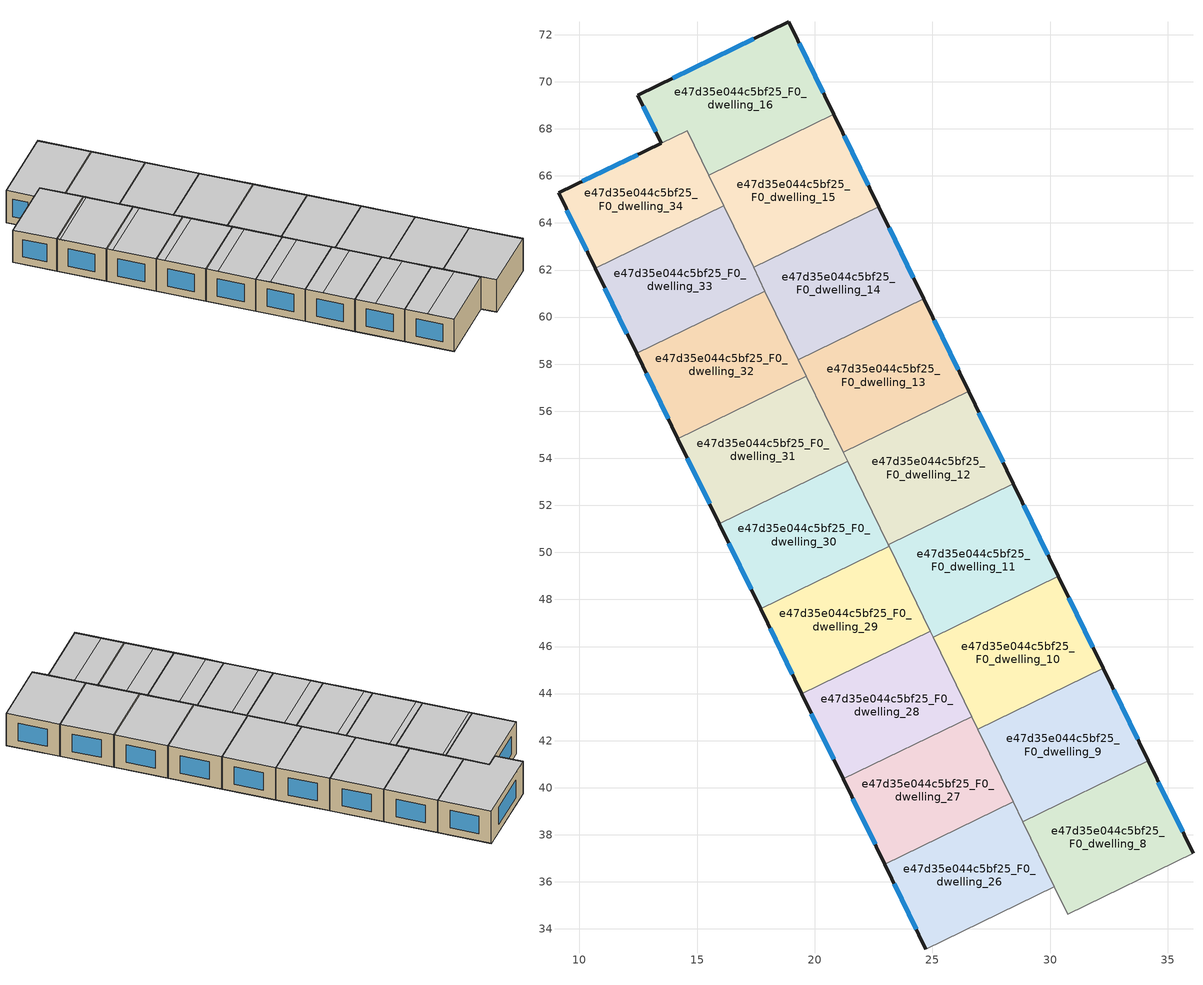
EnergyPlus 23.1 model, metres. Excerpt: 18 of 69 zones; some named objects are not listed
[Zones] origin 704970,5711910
e47d35e044c5bf25_F0_dwelling_10
 floor ground (EU_floor_Construction): 32.26,45.07 30.35,48.99 25.03,46.4 26.94,42.48 z0
 wall outside (EU_wall_Construction): 30.35,48.99 32.26,45.07 z0:3
 wall to e47d35e044c5bf25_F0_dwelling_11 (EU_wall_Construction): 25.03,46.4 30.35,48.99 z0:3
 wall to e47d35e044c5bf25_F0_dwelling_9 (EU_wall_Construction): 32.26,45.07 26.94,42.48 z0:3
 wall to e47d35e044c5bf25_F0_dwelling_28 (EU_wall_Construction): 26.67,43.02 25.03,46.4 z0:3
 wall to e47d35e044c5bf25_F0_dwelling_27 (EU_wall_Construction): 26.94,42.48 26.67,43.02 z0:3
 window (EU_Window_Construction): 30.79,48.08 31.82,45.97 z0.69:2.31
 ceiling to e47d35e044c5bf25_F1_dwelling_10 (EU_floor_Construction): 30.35,48.99 32.26,45.07 26.94,42.48 25.03,46.4 z3
e47d35e044c5bf25_F0_dwelling_11
 floor ground (EU_floor_Construction): 30.35,48.99 28.44,52.92 23.12,50.33 25.03,46.4 z0
 wall outside (EU_wall_Construction): 28.44,52.92 30.35,48.99 z0:3
 wall to e47d35e044c5bf25_F0_dwelling_12 (EU_wall_Construction): 23.12,50.33 28.44,52.92 z0:3
 wall to e47d35e044c5bf25_F0_dwelling_29 (EU_wall_Construction): 24.91,46.64 23.16,50.26 z0:3
 wall to e47d35e044c5bf25_F0_dwelling_28 (EU_wall_Construction): 25.03,46.4 24.91,46.64 z0:3
 wall to e47d35e044c5bf25_F0_dwelling_30 (EU_wall_Construction): 23.16,50.26 23.12,50.33 z0:3
 window (EU_Window_Construction): 28.89,52.01 29.91,49.9 z0.69:2.31
 ceiling to e47d35e044c5bf25_F1_dwelling_11 (EU_floor_Construction): 28.44,52.92 30.35,48.99 25.03,46.4 23.12,50.33 z3
e47d35e044c5bf25_F0_dwelling_12
 floor ground (EU_floor_Construction): 28.44,52.92 26.54,56.84 21.21,54.26 23.12,50.33 z0
 wall outside (EU_wall_Construction): 26.54,56.84 28.44,52.92 z0:3
 wall to e47d35e044c5bf25_F0_dwelling_13 (EU_wall_Construction): 21.21,54.26 26.54,56.84 z0:3
 wall to e47d35e044c5bf25_F0_dwelling_30 (EU_wall_Construction): 23.12,50.33 21.4,53.87 z0:3
 wall to e47d35e044c5bf25_F0_dwelling_31 (EU_wall_Construction): 21.4,53.87 21.21,54.26 z0:3
 window (EU_Window_Construction): 26.98,55.93 28,53.83 z0.69:2.31
 ceiling to e47d35e044c5bf25_F1_dwelling_12 (EU_floor_Construction): 26.54,56.84 28.44,52.92 23.12,50.33 21.21,54.26 z3
e47d35e044c5bf25_F0_dwelling_13
 floor ground (EU_floor_Construction): 26.54,56.84 24.63,60.77 19.31,58.18 21.21,54.26 z0
 wall outside (EU_wall_Construction): 24.63,60.77 26.54,56.84 z0:3
 wall to e47d35e044c5bf25_F0_dwelling_14 (EU_wall_Construction): 19.31,58.18 24.63,60.77 z0:3
 wall to e47d35e044c5bf25_F0_dwelling_31 (EU_wall_Construction): 21.21,54.26 19.64,57.49 z0:3
 wall to e47d35e044c5bf25_F0_dwelling_32 (EU_wall_Construction): 19.64,57.49 19.31,58.18 z0:3
 window (EU_Window_Construction): 25.07,59.86 26.1,57.75 z0.69:2.31
 ceiling to e47d35e044c5bf25_F1_dwelling_13 (EU_floor_Construction): 24.63,60.77 26.54,56.84 21.21,54.26 19.31,58.18 z3
e47d35e044c5bf25_F0_dwelling_14
 floor ground (EU_floor_Construction): 24.63,60.77 22.72,64.7 17.4,62.11 19.31,58.18 z0
 wall outside (EU_wall_Construction): 22.72,64.7 24.63,60.77 z0:3
 wall to e47d35e044c5bf25_F0_dwelling_15 (EU_wall_Construction): 17.4,62.11 22.72,64.7 z0:3
 wall to e47d35e044c5bf25_F0_dwelling_32 (EU_wall_Construction): 19.31,58.18 17.89,61.1 z0:3
 wall to e47d35e044c5bf25_F0_dwelling_33 (EU_wall_Construction): 17.89,61.1 17.4,62.11 z0:3
 window (EU_Window_Construction): 23.16,63.79 24.19,61.68 z0.69:2.31
 ceiling to e47d35e044c5bf25_F1_dwelling_14 (EU_floor_Construction): 22.72,64.7 24.63,60.77 19.31,58.18 17.4,62.11 z3
e47d35e044c5bf25_F0_dwelling_15
 floor ground (EU_floor_Construction): 22.72,64.7 20.81,68.62 15.49,66.04 17.4,62.11 z0
 wall outside (EU_wall_Construction): 20.81,68.62 22.72,64.7 z0:3
 wall to e47d35e044c5bf25_F0_dwelling_16 (EU_wall_Construction): 15.49,66.04 20.81,68.62 z0:3
 wall to e47d35e044c5bf25_F0_dwelling_33 (EU_wall_Construction): 17.4,62.11 16.13,64.72 z0:3
 wall to e47d35e044c5bf25_F0_dwelling_34 (EU_wall_Construction): 16.13,64.72 15.49,66.04 z0:3
 window (EU_Window_Construction): 21.25,67.71 22.28,65.6 z0.69:2.31
 ceiling to e47d35e044c5bf25_F1_dwelling_15 (EU_floor_Construction): 20.81,68.62 22.72,64.7 17.4,62.11 15.49,66.04 z3
e47d35e044c5bf25_F0_dwelling_16
 floor ground (EU_floor_Construction): 20.81,68.62 18.91,72.54 12.48,69.43 13.48,67.39 14.58,67.92 15.49,66.04 z0
 wall outside (EU_wall_Construction): 13.48,67.39 12.48,69.43 18.91,72.54 20.81,68.62 z0:3
 wall to e47d35e044c5bf25_F0_dwelling_34 (EU_wall_Construction): 15.49,66.04 14.58,67.92 13.48,67.39 z0:3
 window (EU_Window_Construction): 19.35,71.64 20.37,69.53 / 13.25,67.86 12.71,68.96 / 13.97,70.15 17.42,71.83 z0.69:2.31
 ceiling to e47d35e044c5bf25_F1_dwelling_16 (EU_floor_Construction): 18.91,72.54 20.81,68.62 15.49,66.04 14.58,67.92 13.48,67.39 12.48,69.43 z3
e47d35e044c5bf25_F0_dwelling_26
 floor ground (EU_floor_Construction): 30.19,35.79 28.43,39.41 22.97,36.76 24.73,33.14 z0
 wall outside (EU_wall_Construction): 24.73,33.14 22.97,36.76 z0:3
 wall to e47d35e044c5bf25_F0_dwelling_27 (EU_wall_Construction): 22.97,36.76 28.43,39.41 z0:3
 wall to e47d35e044c5bf25_F0_dwelling_25 (EU_wall_Construction): 30.19,35.79 24.73,33.14 z0:3
 wall to e47d35e044c5bf25_F0_dwelling_9 (EU_wall_Construction): 28.43,39.41 28.84,38.55 z0:3
 wall to e47d35e044c5bf25_F0_dwelling_8 (EU_wall_Construction): 28.84,38.55 30.18,35.79 z0:3
 window (EU_Window_Construction): 24.32,33.98 23.38,35.92 z0.69:2.31
 ceiling to e47d35e044c5bf25_F1_dwelling_25 (EU_floor_Construction): 29.25,37.71 30.19,35.79 24.73,33.14 23.8,35.05 z3
 ceiling to e47d35e044c5bf25_F1_dwelling_26 (EU_floor_Construction): 28.43,39.41 29.25,37.71 23.8,35.05 22.97,36.76 z3
e47d35e044c5bf25_F0_dwelling_27
 floor ground (EU_floor_Construction): 28.43,39.41 26.67,43.02 21.21,40.37 22.97,36.76 z0
 wall outside (EU_wall_Construction): 22.97,36.76 21.21,40.37 z0:3
 wall to e47d35e044c5bf25_F0_dwelling_28 (EU_wall_Construction): 21.21,40.37 26.67,43.02 z0:3
 wall to e47d35e044c5bf25_F0_dwelling_9 (EU_wall_Construction): 26.94,42.48 28.43,39.41 z0:3
 window (EU_Window_Construction): 22.56,37.59 21.62,39.54 z0.69:2.31
 ceiling to e47d35e044c5bf25_F1_dwelling_27 (EU_floor_Construction): 26.67,43.02 27.39,41.53 21.94,38.88 21.21,40.37 z3
 ceiling adiabatic (EU_roof_Construction): 26.67,43.02 28.43,39.41 22.97,36.76 21.21,40.37 21.94,38.88 27.39,41.53 z3
e47d35e044c5bf25_F0_dwelling_28
 floor ground (EU_floor_Construction): 26.67,43.02 24.91,46.64 19.46,43.99 21.21,40.37 z0
 wall outside (EU_wall_Construction): 21.21,40.37 19.46,43.99 z0:3
 wall to e47d35e044c5bf25_F0_dwelling_29 (EU_wall_Construction): 19.46,43.99 24.91,46.64 z0:3
 window (EU_Window_Construction): 20.81,41.21 19.86,43.15 z0.69:2.31
 ceiling to e47d35e044c5bf25_F1_dwelling_28 (EU_floor_Construction): 24.91,46.64 25.53,45.36 20.08,42.71 19.46,43.99 z3
 ceiling to e47d35e044c5bf25_F1_dwelling_27 (EU_floor_Construction): 25.53,45.36 26.67,43.02 21.21,40.37 20.08,42.71 z3
e47d35e044c5bf25_F0_dwelling_29
 floor ground (EU_floor_Construction): 24.91,46.64 23.16,50.26 17.7,47.6 19.46,43.99 z0
 wall outside (EU_wall_Construction): 19.46,43.99 17.7,47.6 z0:3
 wall to e47d35e044c5bf25_F0_dwelling_30 (EU_wall_Construction): 17.7,47.6 23.16,50.26 z0:3
 window (EU_Window_Construction): 19.05,44.82 18.11,46.77 z0.69:2.31
 ceiling to e47d35e044c5bf25_F1_dwelling_29 (EU_floor_Construction): 23.16,50.26 23.67,49.19 18.22,46.54 17.7,47.6 z3
 ceiling to e47d35e044c5bf25_F1_dwelling_28 (EU_floor_Construction): 23.67,49.19 24.91,46.64 19.46,43.99 18.22,46.54 z3
e47d35e044c5bf25_F0_dwelling_30
 floor ground (EU_floor_Construction): 23.16,50.26 21.4,53.87 15.94,51.22 17.7,47.6 z0
 wall outside (EU_wall_Construction): 17.7,47.6 15.94,51.22 z0:3
 wall to e47d35e044c5bf25_F0_dwelling_31 (EU_wall_Construction): 15.94,51.22 21.4,53.87 z0:3
 window (EU_Window_Construction): 17.29,48.44 16.35,50.38 z0.69:2.31
 ceiling to e47d35e044c5bf25_F1_dwelling_30 (EU_floor_Construction): 21.4,53.87 21.81,53.02 16.36,50.37 15.94,51.22 z3
 ceiling to e47d35e044c5bf25_F1_dwelling_29 (EU_floor_Construction): 21.81,53.02 23.16,50.26 17.7,47.6 16.36,50.37 z3
e47d35e044c5bf25_F0_dwelling_31
 floor ground (EU_floor_Construction): 21.4,53.87 19.64,57.49 14.19,54.84 15.94,51.22 z0
 wall outside (EU_wall_Construction): 15.94,51.22 14.19,54.84 z0:3
 wall to e47d35e044c5bf25_F0_dwelling_32 (EU_wall_Construction): 14.19,54.84 19.64,57.49 z0:3
 window (EU_Window_Construction): 15.54,52.06 14.59,54 z0.69:2.31
 ceiling to e47d35e044c5bf25_F1_dwelling_30 (EU_floor_Construction): 19.95,56.85 21.4,53.87 15.94,51.22 14.5,54.2 z3
 ceiling to e47d35e044c5bf25_F1_dwelling_31 (EU_floor_Construction): 19.64,57.49 19.95,56.85 14.5,54.2 14.19,54.84 z3
e47d35e044c5bf25_F0_dwelling_32
 floor ground (EU_floor_Construction): 19.64,57.49 17.89,61.11 12.43,58.45 14.19,54.84 z0
 wall outside (EU_wall_Construction): 14.19,54.84 12.43,58.45 z0:3
 wall to e47d35e044c5bf25_F0_dwelling_33 (EU_wall_Construction): 12.43,58.45 17.89,61.11 z0:3
 window (EU_Window_Construction): 13.78,55.67 12.83,57.62 z0.69:2.31
 ceiling to e47d35e044c5bf25_F1_dwelling_32 (EU_floor_Construction): 17.89,61.1 18.09,60.68 12.64,58.03 12.43,58.45 z3
 ceiling to e47d35e044c5bf25_F1_dwelling_31 (EU_floor_Construction): 18.09,60.68 19.64,57.49 14.19,54.84 12.64,58.03 z3
e47d35e044c5bf25_F0_dwelling_33
 floor ground (EU_floor_Construction): 17.89,61.11 16.13,64.72 10.67,62.07 12.43,58.45 z0
 wall outside (EU_wall_Construction): 12.43,58.45 10.67,62.07 z0:3
 wall to e47d35e044c5bf25_F0_dwelling_34 (EU_wall_Construction): 10.67,62.07 16.13,64.72 z0:3
 window (EU_Window_Construction): 12.02,59.29 11.08,61.23 z0.69:2.31
 ceiling to e47d35e044c5bf25_F1_dwelling_33 (EU_floor_Construction): 16.13,64.72 16.23,64.51 10.78,61.86 10.67,62.07 z3
 ceiling to e47d35e044c5bf25_F1_dwelling_32 (EU_floor_Construction): 16.23,64.51 17.89,61.1 12.43,58.45 10.78,61.86 z3
e47d35e044c5bf25_F0_dwelling_34
 floor ground (EU_floor_Construction): 16.13,64.72 14.58,67.92 9.11,65.28 10.67,62.07 z0
 wall outside (EU_wall_Construction): 10.67,62.07 9.11,65.28 13.48,67.39 z0:3
 window (EU_Window_Construction): 10.31,62.81 9.47,64.54 / 10.12,65.77 12.47,66.9 z0.69:2.31
 ceiling to e47d35e044c5bf25_F1_dwelling_33 (EU_floor_Construction): 14.58,67.92 16.13,64.72 10.67,62.07 9.11,65.28 z3
e47d35e044c5bf25_F0_dwelling_8
 floor ground (EU_floor_Construction): 36.07,37.22 34.17,41.14 28.84,38.55 30.75,34.63 z0
 wall outside (EU_wall_Construction): 34.17,41.14 36.07,37.22 z0:3
 wall to e47d35e044c5bf25_F0_dwelling_9 (EU_wall_Construction): 28.84,38.55 34.17,41.14 z0:3
 wall to e47d35e044c5bf25_F0_dwelling_7 (EU_wall_Construction): 36.07,37.22 30.75,34.63 z0:3
 wall to e47d35e044c5bf25_F0_dwelling_25 (EU_wall_Construction): 30.75,34.63 30.19,35.79 z0:3
 window (EU_Window_Construction): 34.61,40.23 35.63,38.12 z0.69:2.31
 ceiling to e47d35e044c5bf25_F1_dwelling_8 (EU_floor_Construction): 34.17,41.14 36.07,37.22 30.75,34.63 28.84,38.55 z3
e47d35e044c5bf25_F0_dwelling_9
 floor ground (EU_floor_Construction): 34.17,41.14 32.26,45.07 26.94,42.48 28.84,38.55 z0
 wall outside (EU_wall_Construction): 32.26,45.07 34.17,41.14 z0:3
 window (EU_Window_Construction): 32.7,44.16 33.73,42.05 z0.69:2.31
 ceiling to e47d35e044c5bf25_F1_dwelling_9 (EU_floor_Construction): 32.26,45.07 34.17,41.14 28.84,38.55 26.94,42.48 z3
[Building]
EU S2 Campaign: North Axis=0; Terrain=City; Solar Distribution=FullExterior
[Site:Location]
London: Latitude=51.5; Longitude=-0.5; Time Zone=0; Elevation=25
[SizingPeriod:WeatherFileDays]
AnnualSizingPeriod: Begin Month=1; Begin Day of Month=1; End Month=12; End Day of Month=31; Day of Week for Start Day=Monday; Use Weather File Daylight Saving Period=No; Use Weather File Rain and Snow Indicators=No
[MATERIAL]
EU_InternalMass_Material: Roughness=MediumRough; Thickness=0.1; Conductivity=1; Density=1800; Specific Heat=900; Thermal Absorptance=0.9; Solar Absorptance=0.7; Visible Absorptance=0.7
[MATERIAL:NOMASS] Roughness=MediumRough; Thermal Absorptance=0.9; Solar Absorptance=0.7; Visible Absorptance=0.7
Name | Thermal Resistance
EU_wall_NoMass | 0.635353
EU_roof_NoMass | 0.675062
EU_floor_NoMass | 1.96382
[WINDOWMATERIAL:SIMPLEGLAZINGSYSTEM]
EU_Window_SimpleGlazing: UFactor=2.96269; Solar Heat Gain Coefficient=0.76; Visible Transmittance=0.76
[CONSTRUCTION]
EU_wall_Construction: EU_wall_NoMass
EU_roof_Construction: EU_roof_NoMass
EU_floor_Construction: EU_floor_NoMass
EU_InternalMass_Construction: EU_InternalMass_Material
EU_Window_Construction: EU_Window_SimpleGlazing
[ZONE] Type=1; Multiplier=1; Ceiling Height=autocalculate; Floor Area=autocalculate; Part of Total Floor Area=Yes
Name | Volume
e47d35e044c5bf25_F0_dwelling_10 | 77.4873
e47d35e044c5bf25_F0_dwelling_11 | 77.4939
e47d35e044c5bf25_F0_dwelling_12 | 77.4917
e47d35e044c5bf25_F0_dwelling_13 | 77.4866
e47d35e044c5bf25_F0_dwelling_14 | 77.502
e47d35e044c5bf25_F0_dwelling_15; e47d35e044c5bf25_F0_dwelling_8 | 77.5005
e47d35e044c5bf25_F0_dwelling_16 | 85.8252
e47d35e044c5bf25_F0_dwelling_26; e47d35e044c5bf25_F0_dwelling_27 | 73.1982
e47d35e044c5bf25_F0_dwelling_28 | 73.1895
e47d35e044c5bf25_F0_dwelling_29 | 73.188
e47d35e044c5bf25_F0_dwelling_30 | 73.2136
e47d35e044c5bf25_F0_dwelling_31 | 73.1829
e47d35e044c5bf25_F0_dwelling_32 | 73.2034
e47d35e044c5bf25_F0_dwelling_33 | 73.21
e47d35e044c5bf25_F0_dwelling_34 | 64.8142
e47d35e044c5bf25_F0_dwelling_9 | 77.491
[INTERNALMASS] Construction=EU_InternalMass_Construction
Name | Zone or ZoneList | Surface Area
e47d35e044c5bf25_F0_dwelling_8_EU_InternalMass | e47d35e044c5bf25_F0_dwelling_8 | 25.8334
e47d35e044c5bf25_F0_dwelling_9_EU_InternalMass | e47d35e044c5bf25_F0_dwelling_9 | 25.8301
e47d35e044c5bf25_F0_dwelling_10_EU_InternalMass | e47d35e044c5bf25_F0_dwelling_10 | 25.8294
e47d35e044c5bf25_F0_dwelling_11_EU_InternalMass | e47d35e044c5bf25_F0_dwelling_11 | 25.8315
e47d35e044c5bf25_F0_dwelling_12_EU_InternalMass | e47d35e044c5bf25_F0_dwelling_12 | 25.8305
e47d35e044c5bf25_F0_dwelling_13_EU_InternalMass | e47d35e044c5bf25_F0_dwelling_13 | 25.8289
e47d35e044c5bf25_F0_dwelling_14_EU_InternalMass | e47d35e044c5bf25_F0_dwelling_14 | 25.8336
e47d35e044c5bf25_F0_dwelling_15_EU_InternalMass | e47d35e044c5bf25_F0_dwelling_15 | 25.8336
e47d35e044c5bf25_F0_dwelling_16_EU_InternalMass | e47d35e044c5bf25_F0_dwelling_16 | 28.6133
e47d35e044c5bf25_F0_dwelling_26_EU_InternalMass | e47d35e044c5bf25_F0_dwelling_26 | 24.3993
e47d35e044c5bf25_F0_dwelling_27_EU_InternalMass | e47d35e044c5bf25_F0_dwelling_27 | 24.3993
e47d35e044c5bf25_F0_dwelling_28_EU_InternalMass | e47d35e044c5bf25_F0_dwelling_28 | 24.3962
e47d35e044c5bf25_F0_dwelling_29_EU_InternalMass | e47d35e044c5bf25_F0_dwelling_29 | 24.3962
e47d35e044c5bf25_F0_dwelling_30_EU_InternalMass | e47d35e044c5bf25_F0_dwelling_30 | 24.4043
e47d35e044c5bf25_F0_dwelling_31_EU_InternalMass | e47d35e044c5bf25_F0_dwelling_31 | 24.3943
e47d35e044c5bf25_F0_dwelling_32_EU_InternalMass | e47d35e044c5bf25_F0_dwelling_32 | 24.4011
e47d35e044c5bf25_F0_dwelling_33_EU_InternalMass | e47d35e044c5bf25_F0_dwelling_33 | 24.4029
e47d35e044c5bf25_F0_dwelling_34_EU_InternalMass | e47d35e044c5bf25_F0_dwelling_34 | 21.6153
[OTHEREQUIPMENT] Fuel Type=Electricity; Design Level Calculation Method=Watts/Area; Power per Zone Floor Area=1; Fraction Latent=0; Fraction Radiant=0; Fraction Lost=0; Carbon Dioxide Generation Rate=0; EndUse Subcategory=EU_Step8_InternalGains
Name | Zone or ZoneList or Space or SpaceList | Schedule
EU_Step8_InternalGain_e47d35e044c5bf25_F0_dwelling_8_f000 | e47d35e044c5bf25_F0_dwelling_8 | EU_Step8_GainSchedule_e47d35e044c5bf25_F0_dwelling_8_f000
EU_Step8_InternalGain_e47d35e044c5bf25_F0_dwelling_9_f000 | e47d35e044c5bf25_F0_dwelling_9 | EU_Step8_GainSchedule_e47d35e044c5bf25_F0_dwelling_9_f000
EU_Step8_InternalGain_e47d35e044c5bf25_F0_dwelling_10_f000 | e47d35e044c5bf25_F0_dwelling_10 | EU_Step8_GainSchedule_e47d35e044c5bf25_F0_dwelling_10_f000
EU_Step8_InternalGain_e47d35e044c5bf25_F0_dwelling_11_f000 | e47d35e044c5bf25_F0_dwelling_11 | EU_Step8_GainSchedule_e47d35e044c5bf25_F0_dwelling_11_f000
EU_Step8_InternalGain_e47d35e044c5bf25_F0_dwelling_12_f000 | e47d35e044c5bf25_F0_dwelling_12 | EU_Step8_GainSchedule_e47d35e044c5bf25_F0_dwelling_12_f000
EU_Step8_InternalGain_e47d35e044c5bf25_F0_dwelling_13_f000 | e47d35e044c5bf25_F0_dwelling_13 | EU_Step8_GainSchedule_e47d35e044c5bf25_F0_dwelling_13_f000
EU_Step8_InternalGain_e47d35e044c5bf25_F0_dwelling_14_f000 | e47d35e044c5bf25_F0_dwelling_14 | EU_Step8_GainSchedule_e47d35e044c5bf25_F0_dwelling_14_f000
EU_Step8_InternalGain_e47d35e044c5bf25_F0_dwelling_15_f000 | e47d35e044c5bf25_F0_dwelling_15 | EU_Step8_GainSchedule_e47d35e044c5bf25_F0_dwelling_15_f000
EU_Step8_InternalGain_e47d35e044c5bf25_F0_dwelling_16_f000 | e47d35e044c5bf25_F0_dwelling_16 | EU_Step8_GainSchedule_e47d35e044c5bf25_F0_dwelling_16_f000
EU_Step8_InternalGain_e47d35e044c5bf25_F0_dwelling_26_f000 | e47d35e044c5bf25_F0_dwelling_26 | EU_Step8_GainSchedule_e47d35e044c5bf25_F0_dwelling_26_f000
EU_Step8_InternalGain_e47d35e044c5bf25_F0_dwelling_27_f000 | e47d35e044c5bf25_F0_dwelling_27 | EU_Step8_GainSchedule_e47d35e044c5bf25_F0_dwelling_27_f000
EU_Step8_InternalGain_e47d35e044c5bf25_F0_dwelling_28_f000 | e47d35e044c5bf25_F0_dwelling_28 | EU_Step8_GainSchedule_e47d35e044c5bf25_F0_dwelling_28_f000
EU_Step8_InternalGain_e47d35e044c5bf25_F0_dwelling_29_f000 | e47d35e044c5bf25_F0_dwelling_29 | EU_Step8_GainSchedule_e47d35e044c5bf25_F0_dwelling_29_f000
EU_Step8_InternalGain_e47d35e044c5bf25_F0_dwelling_30_f000 | e47d35e044c5bf25_F0_dwelling_30 | EU_Step8_GainSchedule_e47d35e044c5bf25_F0_dwelling_30_f000
EU_Step8_InternalGain_e47d35e044c5bf25_F0_dwelling_31_f000 | e47d35e044c5bf25_F0_dwelling_31 | EU_Step8_GainSchedule_e47d35e044c5bf25_F0_dwelling_31_f000
EU_Step8_InternalGain_e47d35e044c5bf25_F0_dwelling_32_f000 | e47d35e044c5bf25_F0_dwelling_32 | EU_Step8_GainSchedule_e47d35e044c5bf25_F0_dwelling_32_f000
EU_Step8_InternalGain_e47d35e044c5bf25_F0_dwelling_33_f000 | e47d35e044c5bf25_F0_dwelling_33 | EU_Step8_GainSchedule_e47d35e044c5bf25_F0_dwelling_33_f000
EU_Step8_InternalGain_e47d35e044c5bf25_F0_dwelling_34_f000 | e47d35e044c5bf25_F0_dwelling_34 | EU_Step8_GainSchedule_e47d35e044c5bf25_F0_dwelling_34_f000
[ZONEVENTILATION:DESIGNFLOWRATE] Schedule=EU_AlwaysOn; Design Flow Rate Calculation Method=AirChanges/Hour; Air Changes per Hour=0.555504; Ventilation Type=Natural; Fan Pressure Rise=0; Fan Total Efficiency=1; Constant Term Coefficient=1; Temperature Term Coefficient=0; Velocity Term Coefficient=0; Velocity Squared Term Coefficient=0; Minimum Indoor Temperature=-100; Maximum Indoor Temperature=100; Delta Temperature=-100; Minimum Outdoor Temperature=-100; Maximum Outdoor Temperature=100; Maximum Wind Speed=40
Name | Zone or ZoneList or Space or SpaceList
EU_ConstantAir_e47d35e044c5bf25_F0_dwelling_8 | e47d35e044c5bf25_F0_dwelling_8
EU_ConstantAir_e47d35e044c5bf25_F0_dwelling_9 | e47d35e044c5bf25_F0_dwelling_9
EU_ConstantAir_e47d35e044c5bf25_F0_dwelling_10 | e47d35e044c5bf25_F0_dwelling_10
EU_ConstantAir_e47d35e044c5bf25_F0_dwelling_11 | e47d35e044c5bf25_F0_dwelling_11
EU_ConstantAir_e47d35e044c5bf25_F0_dwelling_12 | e47d35e044c5bf25_F0_dwelling_12
EU_ConstantAir_e47d35e044c5bf25_F0_dwelling_13 | e47d35e044c5bf25_F0_dwelling_13
EU_ConstantAir_e47d35e044c5bf25_F0_dwelling_14 | e47d35e044c5bf25_F0_dwelling_14
EU_ConstantAir_e47d35e044c5bf25_F0_dwelling_15 | e47d35e044c5bf25_F0_dwelling_15
EU_ConstantAir_e47d35e044c5bf25_F0_dwelling_16 | e47d35e044c5bf25_F0_dwelling_16
EU_ConstantAir_e47d35e044c5bf25_F0_dwelling_26 | e47d35e044c5bf25_F0_dwelling_26
EU_ConstantAir_e47d35e044c5bf25_F0_dwelling_27 | e47d35e044c5bf25_F0_dwelling_27
EU_ConstantAir_e47d35e044c5bf25_F0_dwelling_28 | e47d35e044c5bf25_F0_dwelling_28
EU_ConstantAir_e47d35e044c5bf25_F0_dwelling_29 | e47d35e044c5bf25_F0_dwelling_29
EU_ConstantAir_e47d35e044c5bf25_F0_dwelling_30 | e47d35e044c5bf25_F0_dwelling_30
EU_ConstantAir_e47d35e044c5bf25_F0_dwelling_31 | e47d35e044c5bf25_F0_dwelling_31
EU_ConstantAir_e47d35e044c5bf25_F0_dwelling_32 | e47d35e044c5bf25_F0_dwelling_32
EU_ConstantAir_e47d35e044c5bf25_F0_dwelling_33 | e47d35e044c5bf25_F0_dwelling_33
EU_ConstantAir_e47d35e044c5bf25_F0_dwelling_34 | e47d35e044c5bf25_F0_dwelling_34
[HVACTEMPLATE:ZONE:IDEALLOADSAIRSYSTEM] System Availability Schedule=EU_AlwaysOn; Maximum Heating Supply Air Temperature=50; Minimum Cooling Supply Air Temperature=13; Maximum Heating Supply Air Humidity Ratio=0.0156; Minimum Cooling Supply Air Humidity Ratio=0.0077; Heating Limit=NoLimit; Cooling Limit=NoLimit; Heating Availability Schedule=EU_AlwaysOn; Cooling Availability Schedule=EU_CoolingOff; Dehumidification Control Type=ConstantSensibleHeatRatio; Cooling Sensible Heat Ratio=0.7; Dehumidification Setpoint=60; Humidification Control Type=None; Humidification Setpoint=30; Outdoor Air Method=None; Outdoor Air Flow Rate per Person=0.00944; Outdoor Air Flow Rate per Zone Floor Area=0; Outdoor Air Flow Rate per Zone=0; Demand Controlled Ventilation Type=None; Outdoor Air Economizer Type=NoEconomizer; Heat Recovery Type=None; Sensible Heat Recovery Effectiveness=0.7; Latent Heat Recovery Effectiveness=0.65
Name | Template Thermostat
e47d35e044c5bf25_F0_dwelling_8 | EU_HeatOnly_e47d35e044c5bf25_F0_dwelling_8
e47d35e044c5bf25_F0_dwelling_9 | EU_HeatOnly_e47d35e044c5bf25_F0_dwelling_9
e47d35e044c5bf25_F0_dwelling_10 | EU_HeatOnly_e47d35e044c5bf25_F0_dwelling_10
e47d35e044c5bf25_F0_dwelling_11 | EU_HeatOnly_e47d35e044c5bf25_F0_dwelling_11
e47d35e044c5bf25_F0_dwelling_12 | EU_HeatOnly_e47d35e044c5bf25_F0_dwelling_12
e47d35e044c5bf25_F0_dwelling_13 | EU_HeatOnly_e47d35e044c5bf25_F0_dwelling_13
e47d35e044c5bf25_F0_dwelling_14 | EU_HeatOnly_e47d35e044c5bf25_F0_dwelling_14
e47d35e044c5bf25_F0_dwelling_15 | EU_HeatOnly_e47d35e044c5bf25_F0_dwelling_15
e47d35e044c5bf25_F0_dwelling_16 | EU_HeatOnly_e47d35e044c5bf25_F0_dwelling_16
e47d35e044c5bf25_F0_dwelling_26 | EU_HeatOnly_e47d35e044c5bf25_F0_dwelling_26
e47d35e044c5bf25_F0_dwelling_27 | EU_HeatOnly_e47d35e044c5bf25_F0_dwelling_27
e47d35e044c5bf25_F0_dwelling_28 | EU_HeatOnly_e47d35e044c5bf25_F0_dwelling_28
e47d35e044c5bf25_F0_dwelling_29 | EU_HeatOnly_e47d35e044c5bf25_F0_dwelling_29
e47d35e044c5bf25_F0_dwelling_30 | EU_HeatOnly_e47d35e044c5bf25_F0_dwelling_30
e47d35e044c5bf25_F0_dwelling_31 | EU_HeatOnly_e47d35e044c5bf25_F0_dwelling_31
e47d35e044c5bf25_F0_dwelling_32 | EU_HeatOnly_e47d35e044c5bf25_F0_dwelling_32
e47d35e044c5bf25_F0_dwelling_33 | EU_HeatOnly_e47d35e044c5bf25_F0_dwelling_33
e47d35e044c5bf25_F0_dwelling_34 | EU_HeatOnly_e47d35e044c5bf25_F0_dwelling_34
[SIZING:ZONE] Zone Cooling Design Supply Air Temperature Input Method=SupplyAirTemperature; Zone Cooling Design Supply Air Temperature=13; Zone Heating Design Supply Air Temperature Input Method=SupplyAirTemperature; Zone Heating Design Supply Air Temperature=50; Zone Cooling Design Supply Air Humidity Ratio=0.008; Zone Heating Design Supply Air Humidity Ratio=0.008; Cooling Design Air Flow Method=DesignDay; Cooling Design Air Flow Rate=0; Cooling Minimum Air Flow per Zone Floor Area=0.000762; Cooling Minimum Air Flow=0; Cooling Minimum Air Flow Fraction=0.2; Heating Design Air Flow Method=DesignDay; Heating Design Air Flow Rate=0; Heating Maximum Air Flow per Zone Floor Area=0.002032; Heating Maximum Air Flow=0.141576; Heating Maximum Air Flow Fraction=0.3; Account for Dedicated Outdoor Air System=No; Dedicated Outdoor Air System Control Strategy=NeutralSupplyAir; Dedicated Outdoor Air Low Setpoint Temperature for Design=autosize; Dedicated Outdoor Air High Setpoint Temperature for Design=autosize; Zone Load Sizing Method=Sensible Load Only No Latent Load; Zone Latent Cooling Design Supply Air Humidity Ratio Input Method=HumidityRatioDifference; Zone Cooling Design Supply Air Humidity Ratio Difference=0.005; Zone Latent Heating Design Supply Air Humidity Ratio Input Method=HumidityRatioDifference; Zone Humidification Design Supply Air Humidity Ratio Difference=0.005
e47d35e044c5bf25_F0_dwelling_8; e47d35e044c5bf25_F0_dwelling_9; e47d35e044c5bf25_F0_dwelling_10; e47d35e044c5bf25_F0_dwelling_11; e47d35e044c5bf25_F0_dwelling_12; e47d35e044c5bf25_F0_dwelling_13; e47d35e044c5bf25_F0_dwelling_14; e47d35e044c5bf25_F0_dwelling_15; e47d35e044c5bf25_F0_dwelling_16; e47d35e044c5bf25_F0_dwelling_26; e47d35e044c5bf25_F0_dwelling_27; e47d35e044c5bf25_F0_dwelling_28; e47d35e044c5bf25_F0_dwelling_29; e47d35e044c5bf25_F0_dwelling_30; e47d35e044c5bf25_F0_dwelling_31; e47d35e044c5bf25_F0_dwelling_32; e47d35e044c5bf25_F0_dwelling_33; e47d35e044c5bf25_F0_dwelling_34
[SCHEDULE:CONSTANT]
Name | Hourly Value
EU_AlwaysOn | 1
EU_CoolingOff | 0
[SCHEDULE:FILE] Column Number=1; Rows to Skip at Top=0; Number of Hours of Data=8760; Column Separator=Comma; Interpolate to Timestep=No; Minutes per Item=60; Adjust Schedule for Daylight Savings=Yes
Name | File
EU_Step8_GainSchedule_e47d35e044c5bf25_F0_dwelling_8_f000 | ../../schedules/e47d35e044c5bf25/e47d35e044c5bf25_F0_dwelling_8_f000_gain.csv
EU_Step8_GainSchedule_e47d35e044c5bf25_F0_dwelling_9_f000 | ../../schedules/e47d35e044c5bf25/e47d35e044c5bf25_F0_dwelling_9_f000_gain.csv
EU_Step8_GainSchedule_e47d35e044c5bf25_F0_dwelling_10_f000 | ../../schedules/e47d35e044c5bf25/e47d35e044c5bf25_F0_dwelling_10_f000_gain.csv
EU_Step8_GainSchedule_e47d35e044c5bf25_F0_dwelling_11_f000 | ../../schedules/e47d35e044c5bf25/e47d35e044c5bf25_F0_dwelling_11_f000_gain.csv
EU_Step8_GainSchedule_e47d35e044c5bf25_F0_dwelling_12_f000 | ../../schedules/e47d35e044c5bf25/e47d35e044c5bf25_F0_dwelling_12_f000_gain.csv
EU_Step8_GainSchedule_e47d35e044c5bf25_F0_dwelling_13_f000 | ../../schedules/e47d35e044c5bf25/e47d35e044c5bf25_F0_dwelling_13_f000_gain.csv
EU_Step8_GainSchedule_e47d35e044c5bf25_F0_dwelling_14_f000 | ../../schedules/e47d35e044c5bf25/e47d35e044c5bf25_F0_dwelling_14_f000_gain.csv
EU_Step8_GainSchedule_e47d35e044c5bf25_F0_dwelling_15_f000 | ../../schedules/e47d35e044c5bf25/e47d35e044c5bf25_F0_dwelling_15_f000_gain.csv
EU_Step8_GainSchedule_e47d35e044c5bf25_F0_dwelling_16_f000 | ../../schedules/e47d35e044c5bf25/e47d35e044c5bf25_F0_dwelling_16_f000_gain.csv
EU_Step8_GainSchedule_e47d35e044c5bf25_F0_dwelling_26_f000 | ../../schedules/e47d35e044c5bf25/e47d35e044c5bf25_F0_dwelling_26_f000_gain.csv
EU_Step8_GainSchedule_e47d35e044c5bf25_F0_dwelling_27_f000 | ../../schedules/e47d35e044c5bf25/e47d35e044c5bf25_F0_dwelling_27_f000_gain.csv
EU_Step8_GainSchedule_e47d35e044c5bf25_F0_dwelling_28_f000 | ../../schedules/e47d35e044c5bf25/e47d35e044c5bf25_F0_dwelling_28_f000_gain.csv
EU_Step8_GainSchedule_e47d35e044c5bf25_F0_dwelling_29_f000 | ../../schedules/e47d35e044c5bf25/e47d35e044c5bf25_F0_dwelling_29_f000_gain.csv
EU_Step8_GainSchedule_e47d35e044c5bf25_F0_dwelling_30_f000 | ../../schedules/e47d35e044c5bf25/e47d35e044c5bf25_F0_dwelling_30_f000_gain.csv
EU_Step8_GainSchedule_e47d35e044c5bf25_F0_dwelling_31_f000 | ../../schedules/e47d35e044c5bf25/e47d35e044c5bf25_F0_dwelling_31_f000_gain.csv
EU_Step8_GainSchedule_e47d35e044c5bf25_F0_dwelling_32_f000 | ../../schedules/e47d35e044c5bf25/e47d35e044c5bf25_F0_dwelling_32_f000_gain.csv
EU_Step8_GainSchedule_e47d35e044c5bf25_F0_dwelling_33_f000 | ../../schedules/e47d35e044c5bf25/e47d35e044c5bf25_F0_dwelling_33_f000_gain.csv
EU_Step8_GainSchedule_e47d35e044c5bf25_F0_dwelling_34_f000 | ../../schedules/e47d35e044c5bf25/e47d35e044c5bf25_F0_dwelling_34_f000_gain.csv
